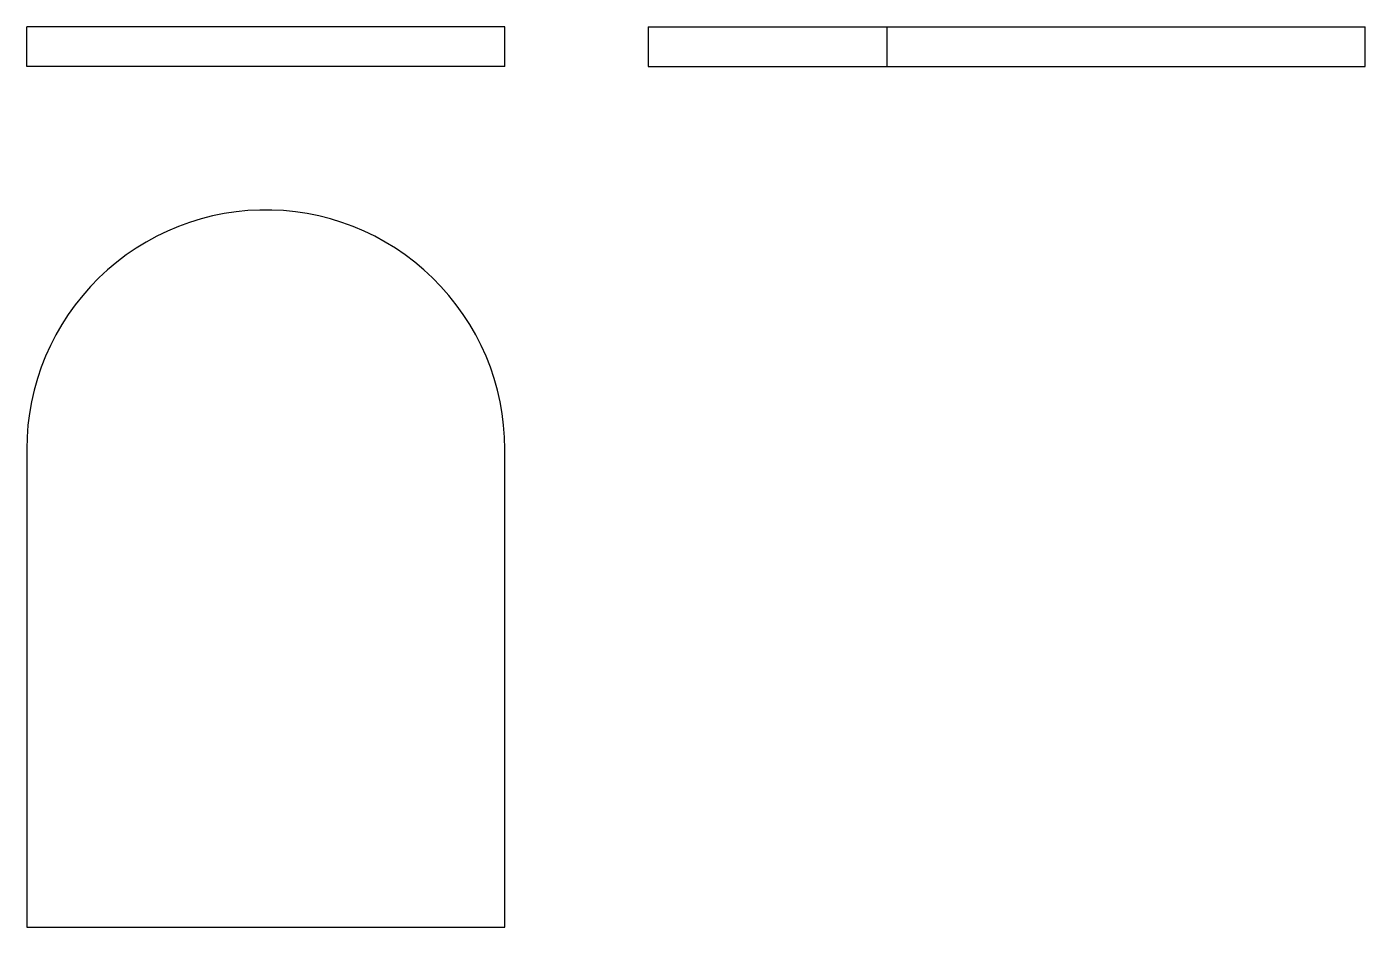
# Model space of a CAD drawing. Extents: x 0 to 1.4, y 0 to 0.94.
import ezdxf

# ---------------------------------------------------------------- set-up
doc = ezdxf.new("R2010")
doc.units = 0
for name, color, linetype in [('FRONT', 7, 'CONTINUOUS'), ('LEFT', 7, 'CONTINUOUS'), ('TOP', 7, 'CONTINUOUS')]:
    doc.layers.add(name, color=color, linetype=linetype)

msp = doc.modelspace()

# ---------------------------------------------------------------- linework, layer by layer
at = {"layer": 'FRONT'}
for p, q in [((0, 0.899922), (0, 0.941589)), ((0.5, 0.941589), (0, 0.941589)), ((0.5, 0.899922), (0.5, 0.941589)), ((0.5, 0.899922), (0, 0.899922))]:
    msp.add_line(p, q, dxfattribs=at)
at = {"layer": 'LEFT'}
for p, q in [((0.65, 0.941589), (0.9, 0.941589)), ((0.65, 0.941589), (0.65, 0.899922)), ((0.9, 0.941589), (1.4, 0.941589)), ((0.9, 0.899922), (0.9, 0.941589)), ((1.4, 0.899922), (1.4, 0.941589)), ((0.65, 0.899922), (0.9, 0.899922)), ((0.9, 0.899922), (1.4, 0.899922))]:
    msp.add_line(p, q, dxfattribs=at)
at = {"layer": 'TOP'}
for p, q in [((0.19437, 0.743732), (0.18229, 0.740656)), ((0.206588, 0.746202), (0.19437, 0.743732)), ((0.218914, 0.74806), (0.206588, 0.746202)), ((0.231317, 0.749301), (0.218914, 0.74806)), ((0.243767, 0.749922), (0.231317, 0.749301)), ((0.256233, 0.749922), (0.243767, 0.749922)), ((0.268683, 0.749301), (0.256233, 0.749922)), ((0.281086, 0.74806), (0.268683, 0.749301)), ((0.293412, 0.746202), (0.281086, 0.74806)), ((0.30563, 0.743732), (0.293412, 0.746202)), ((0.31771, 0.740656), (0.30563, 0.743732)), ((0.158665, 0.732718), (0.147178, 0.727876)), ((0.170378, 0.736982), (0.158665, 0.732718)), ((0.18229, 0.740656), (0.170378, 0.736982)), ((0.329622, 0.736982), (0.31771, 0.740656)), ((0.341335, 0.732718), (0.329622, 0.736982)), ((0.352822, 0.727876), (0.341335, 0.732718)), ((0.125, 0.716506), (0.114363, 0.710006)), ((0.135947, 0.722468), (0.125, 0.716506)), ((0.147178, 0.727876), (0.135947, 0.722468)), ((0.364053, 0.722468), (0.352822, 0.727876)), ((0.375, 0.716506), (0.364053, 0.722468)), ((0.385637, 0.710006), (0.375, 0.716506)), ((0.104064, 0.702985), (0.094128, 0.695458)), ((0.114363, 0.710006), (0.104064, 0.702985)), ((0.395936, 0.702985), (0.385637, 0.710006)), ((0.405872, 0.695458), (0.395936, 0.702985)), ((0.084579, 0.687445), (0.075441, 0.678967)), ((0.094128, 0.695458), (0.084579, 0.687445)), ((0.415421, 0.687445), (0.405872, 0.695458)), ((0.424559, 0.678967), (0.415421, 0.687445)), ((0.075441, 0.678967), (0.066737, 0.670043)), ((0.433263, 0.670043), (0.424559, 0.678967)), ((0.058489, 0.660697), (0.050717, 0.650951)), ((0.066737, 0.670043), (0.058489, 0.660697)), ((0.441511, 0.660697), (0.433263, 0.670043)), ((0.449283, 0.650951), (0.441511, 0.660697)), ((0.050717, 0.650951), (0.04344, 0.64083)), ((0.45656, 0.64083), (0.449283, 0.650951)), ((0.036677, 0.630359), (0.030445, 0.619563)), ((0.04344, 0.64083), (0.036677, 0.630359)), ((0.463323, 0.630359), (0.45656, 0.64083)), ((0.469555, 0.619563), (0.463323, 0.630359)), ((0.030445, 0.619563), (0.024758, 0.608471)), ((0.475242, 0.608471), (0.469555, 0.619563)), ((0.024758, 0.608471), (0.019631, 0.597109)), ((0.480369, 0.597109), (0.475242, 0.608471)), ((0.019631, 0.597109), (0.015077, 0.585505)), ((0.484923, 0.585505), (0.480369, 0.597109)), ((0.015077, 0.585505), (0.011107, 0.573689)), ((0.488893, 0.573689), (0.484923, 0.585505)), ((0.007731, 0.561689), (0.004957, 0.549537)), ((0.011107, 0.573689), (0.007731, 0.561689)), ((0.492269, 0.561689), (0.488893, 0.573689)), ((0.495043, 0.549537), (0.492269, 0.561689)), ((0.004957, 0.549537), (0.002792, 0.537261)), ((0.497208, 0.537261), (0.495043, 0.549537)), ((0.002792, 0.537261), (0.001242, 0.524892)), ((0.498758, 0.524892), (0.497208, 0.537261)), ((0.001242, 0.524892), (0.000311, 0.512461)), ((0.499689, 0.512461), (0.498758, 0.524892)), ((0.000311, 0.512461), (0, 0.5)), ((0.5, 0.5), (0.499689, 0.512461)), ((0, 0.5), (0, 0)), ((0.5, 0), (0.5, 0.5)), ((0, 0), (0.5, 0))]:
    msp.add_line(p, q, dxfattribs=at)

doc.saveas('drawing.dxf')
